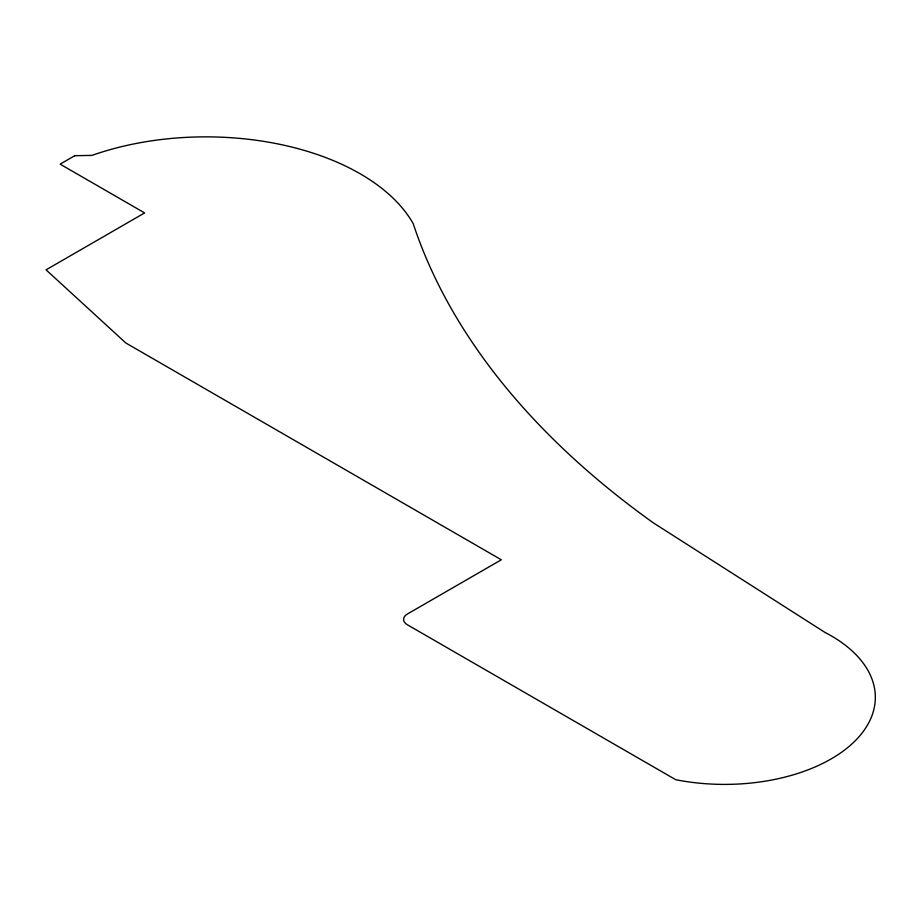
<?xml version="1.0" encoding="UTF-8"?>
<svg xmlns="http://www.w3.org/2000/svg" width="921" height="921" viewBox="0 0 921 921"><rect width="100%" height="100%" fill="white"/><g stroke="black" fill="none" stroke-linecap="round" stroke-linejoin="round"><path stroke-width="1.38" d="M74.762 155.695L60.13 164.145L144.62 212.924L46.05 269.83L125.843 342.992L501.323 559.784L407.462 613.973A13.274 7.667 0 0 0 407.462 624.818L675.761 779.719A150.791 87.058 0 0 0 854.746 741.255A150.791 87.058 0 0 0 824.859 632.347L653.369 522.875A1175.518 678.673 0 0 1 413.184 223.607A218.162 125.958 0 0 0 91.927 155.407L74.762 155.695"/></g></svg>
